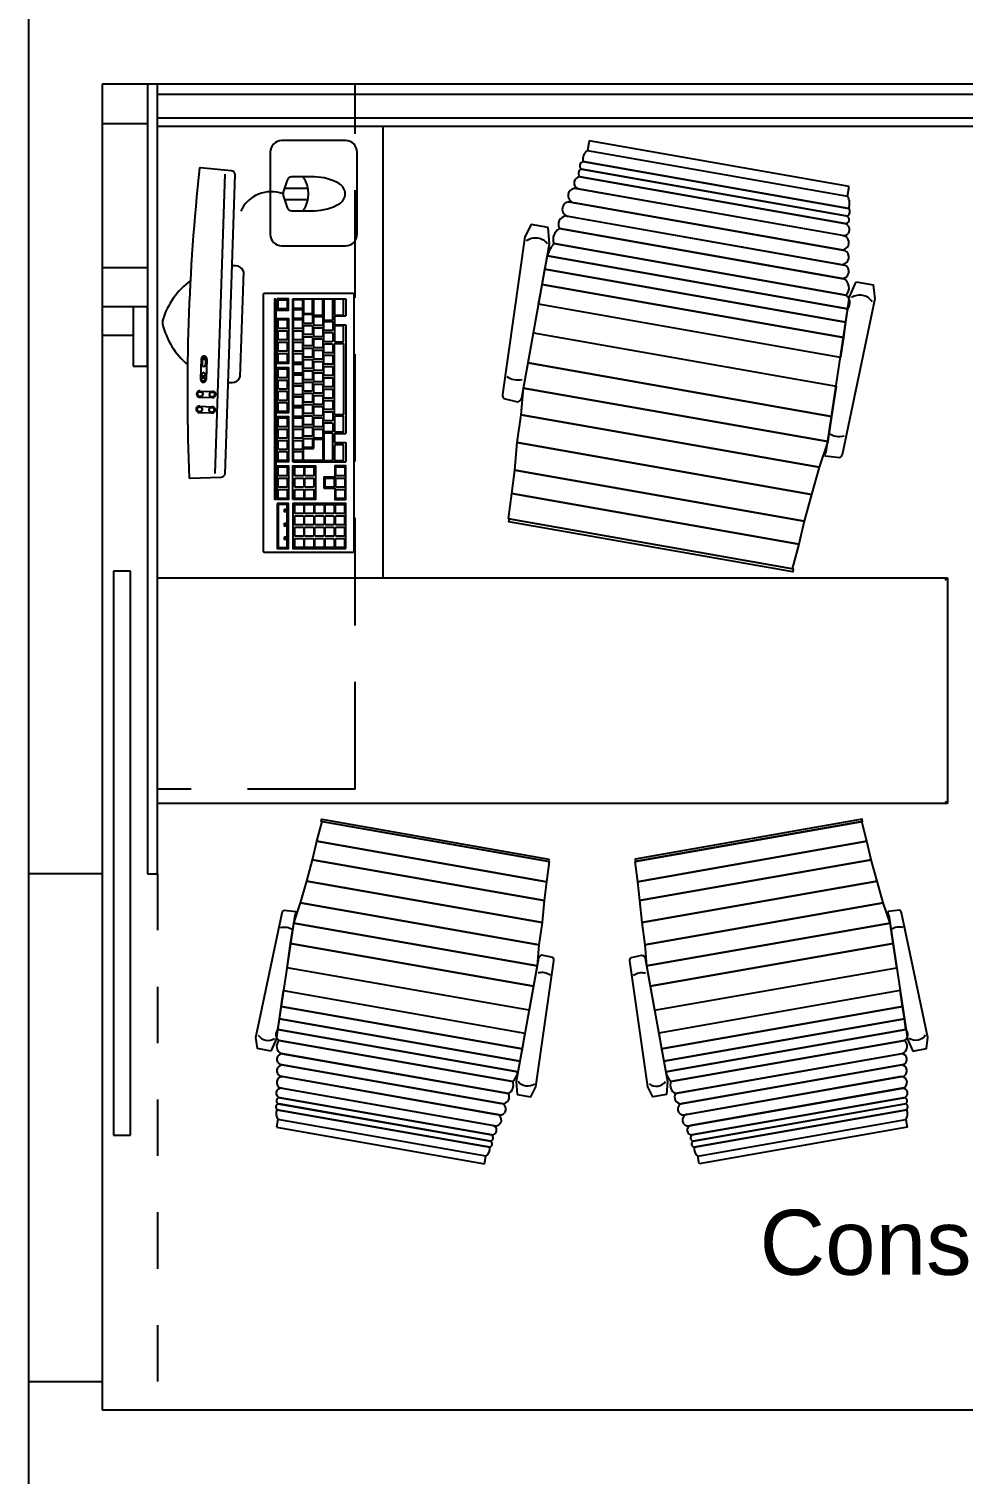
# Model space of a CAD drawing. Header units: millimetres. Extents: x 1573 to 2177, y 1587 to 1932.
# Drawn here: x 1783.831 to 1785.487, y 1901.447 to 1904.009 of the extents above; entities that cross this region are included whole.
import ezdxf
from ezdxf.enums import TextEntityAlignment as Align

# ---------------------------------------------------------------- set-up
doc = ezdxf.new("R2010")
doc.units = ezdxf.units.MM
doc.header["$LTSCALE"] = 0.03
doc.linetypes.add('HIDDEN', pattern=[9.525, 6.35, -3.175])
doc.layers.add('-HIDRO', color=8, linetype='Continuous')
doc.styles.add('ARIAL', font='arial.ttf')

msp = doc.modelspace()

# ---------------------------------------------------------------- linework, layer by layer
at = {"layer": '-HIDRO'}
for p, q in [((1783.8312, 1902.5114), (1783.8312, 1905.4915)), ((1787.8083, 1903.9114), (1783.9612, 1903.9114)), ((1783.9612, 1903.9114), (1783.9612, 1902.5114)), ((1784.0412, 1903.9114), (1784.0412, 1902.5114)), ((1784.0592, 1902.5114), (1784.0592, 1903.9114)), ((1786.0733, 1903.8934), (1784.0592, 1903.8934)), ((1786.0933, 1903.8514), (1784.0592, 1903.8514)), ((1783.9612, 1903.8414), (1784.0412, 1903.8414)), ((1786.1083, 1903.8364), (1784.0592, 1903.8364)), ((1784.4592, 1903.0364), (1784.4592, 1903.8364)), ((1784.8242, 1903.8112), (1784.8211, 1903.7939)), ((1785.2852, 1903.73), (1784.8242, 1903.8112)), ((1785.2842, 1903.691), (1784.8128, 1903.7741)), ((1784.8128, 1903.7741), (1785.2842, 1903.691)), ((1785.2842, 1903.691), (1784.8128, 1903.7741)), ((1784.8211, 1903.7939), (1785.2822, 1903.7126)), ((1784.8211, 1903.7939), (1785.2822, 1903.7126)), ((1784.8211, 1903.7939), (1785.2822, 1903.7126)), ((1784.1786, 1903.7519), (1784.161, 1903.2215)), ((1784.8081, 1903.747), (1785.277, 1903.6643)), ((1785.277, 1903.6643), (1784.8081, 1903.747)), ((1784.8105, 1903.7607), (1785.2794, 1903.678)), ((1785.2818, 1903.6776), (1784.8105, 1903.7607)), ((1784.2839, 1903.7271), (1784.3257, 1903.7271)), ((1784.8018, 1903.7264), (1785.2758, 1903.6429)), ((1785.2732, 1903.6433), (1784.8043, 1903.726)), ((1785.2822, 1903.7126), (1785.2852, 1903.73)), ((1784.2839, 1903.7071), (1784.3257, 1903.7071)), ((1784.7914, 1903.7022), (1785.2772, 1903.6166)), ((1785.2713, 1903.6176), (1784.7974, 1903.7012)), ((1784.7831, 1903.6778), (1785.2767, 1903.5907)), ((1785.2728, 1903.5914), (1784.787, 1903.6771)), ((1784.7714, 1903.6553), (1785.2746, 1903.5666)), ((1785.2725, 1903.567), (1784.7714, 1903.6553)), ((1784.7615, 1903.6287), (1785.2791, 1903.5374)), ((1785.2791, 1903.5374), (1784.7615, 1903.6287)), ((1784.7458, 1903.5833), (1784.7501, 1903.6071)), ((1784.7501, 1903.6071), (1785.2822, 1903.5133)), ((1785.2822, 1903.5131), (1784.7501, 1903.6071)), ((1783.9612, 1903.5864), (1784.0412, 1903.5864)), ((1784.2114, 1903.5792), (1784.2052, 1903.3917)), ((1784.7409, 1903.5563), (1784.7458, 1903.5833)), ((1784.7458, 1903.5833), (1785.2786, 1903.4893)), ((1785.2786, 1903.4893), (1784.7458, 1903.5833)), ((1784.7346, 1903.5212), (1784.7409, 1903.5563)), ((1784.7409, 1903.5563), (1785.2746, 1903.4622)), ((1785.2746, 1903.4622), (1784.7409, 1903.5563)), ((1784.0412, 1903.5164), (1783.9612, 1903.5164)), ((1784.0162, 1903.5164), (1784.0162, 1903.4114)), ((1784.0412, 1903.4114), (1784.0412, 1903.5164)), ((1784.2991, 1903.531), (1784.393, 1903.531)), ((1784.2991, 1903.242), (1784.2991, 1903.531)), ((1784.393, 1903.531), (1784.393, 1903.501)), ((1785.2693, 1903.4269), (1784.7346, 1903.5212)), ((1784.373, 1903.501), (1784.393, 1903.501)), ((1784.373, 1903.501), (1784.373, 1903.485)), ((1785.2786, 1903.4893), (1785.2746, 1903.4622)), ((1785.2822, 1903.5133), (1785.2786, 1903.4893)), ((1783.9612, 1903.4664), (1784.0162, 1903.4664)), ((1784.373, 1903.485), (1784.393, 1903.485)), ((1784.393, 1903.485), (1784.393, 1903.292)), ((1784.7158, 1903.4173), (1784.7255, 1903.4707)), ((1784.7255, 1903.4707), (1785.2617, 1903.3762)), ((1785.2746, 1903.4622), (1785.2693, 1903.4269)), ((1784.1366, 1903.4244), (1784.1354, 1903.3884)), ((1784.1385, 1903.4244), (1784.1382, 1903.414)), ((1784.1444, 1903.4242), (1784.1385, 1903.4244)), ((1784.1444, 1903.4242), (1784.144, 1903.4138)), ((1784.1463, 1903.4241), (1784.1451, 1903.3881)), ((1784.7077, 1903.3724), (1784.7158, 1903.4173)), ((1784.7158, 1903.4173), (1785.2536, 1903.3225)), ((1785.2536, 1903.3225), (1784.7158, 1903.4173)), ((1784.0162, 1903.4114), (1784.0412, 1903.4114)), ((1784.1349, 1903.3674), (1784.1562, 1903.3667)), ((1784.7035, 1903.3254), (1784.7077, 1903.3724)), ((1784.7077, 1903.3724), (1785.2469, 1903.2779)), ((1785.2469, 1903.2779), (1784.7077, 1903.3724)), ((1785.2617, 1903.3762), (1785.2536, 1903.3225)), ((1784.134, 1903.3403), (1784.1553, 1903.3396)), ((1784.1345, 1903.3564), (1784.1559, 1903.3557)), ((1784.1336, 1903.3293), (1784.155, 1903.3286)), ((1784.6967, 1903.2761), (1784.7035, 1903.3254)), ((1785.2317, 1903.2322), (1784.7035, 1903.3254)), ((1784.7035, 1903.3254), (1785.2317, 1903.2322)), ((1785.2536, 1903.3225), (1785.2469, 1903.2779)), ((1784.373, 1903.292), (1784.393, 1903.292)), ((1784.373, 1903.292), (1784.373, 1903.276)), ((1784.373, 1903.276), (1784.393, 1903.276)), ((1784.393, 1903.276), (1784.393, 1903.242)), ((1784.6921, 1903.2273), (1784.6967, 1903.2761)), ((1785.2182, 1903.1842), (1784.6967, 1903.2761)), ((1784.6967, 1903.2761), (1785.2182, 1903.1842)), ((1785.2469, 1903.2779), (1785.2317, 1903.2322)), ((1784.2991, 1903.242), (1784.393, 1903.242)), ((1785.2317, 1903.2322), (1785.2182, 1903.1842)), ((1784.3577, 1903.213), (1784.3708, 1903.213)), ((1784.687, 1903.1858), (1784.6921, 1903.2273)), ((1785.2053, 1903.1368), (1784.6921, 1903.2273)), ((1784.6921, 1903.2273), (1785.2053, 1903.1368)), ((1784.3539, 1903.195), (1784.3731, 1903.195)), ((1784.6812, 1903.1409), (1784.687, 1903.1858)), ((1785.1958, 1903.0961), (1784.687, 1903.1858)), ((1784.687, 1903.1858), (1785.1958, 1903.0961)), ((1785.2182, 1903.1842), (1785.2053, 1903.1368)), ((1785.1842, 1903.0522), (1784.6812, 1903.1409)), ((1785.2053, 1903.1368), (1785.1958, 1903.0961)), ((1785.1958, 1903.0961), (1785.1842, 1903.0522)), ((1783.9812, 1903.0482), (1783.9812, 1902.0482)), ((1784.0112, 1903.0482), (1783.9812, 1903.0482)), ((1784.0112, 1902.0482), (1784.0112, 1903.0482)), ((1784.0592, 1903.0364), (1785.4593, 1903.0364)), ((1785.4553, 1903.0324), (1785.4593, 1903.0364)), ((1785.4593, 1903.0364), (1785.4593, 1902.6364)), ((1785.4593, 1902.6364), (1784.0592, 1902.6364)), ((1785.4553, 1902.6404), (1785.4593, 1902.6364)), ((1784.3414, 1902.5692), (1784.3507, 1902.6043)), ((1784.3507, 1902.6043), (1784.7531, 1902.5333)), ((1785.3072, 1902.6043), (1784.9048, 1902.5333)), ((1785.3165, 1902.5692), (1785.3072, 1902.6043)), ((1784.3338, 1902.5366), (1784.3414, 1902.5692)), ((1784.3414, 1902.5692), (1784.7484, 1902.4975)), ((1784.7484, 1902.4975), (1784.3414, 1902.5692)), ((1785.3165, 1902.5692), (1784.9095, 1902.4975)), ((1784.9095, 1902.4975), (1785.3165, 1902.5692)), ((1785.324, 1902.5366), (1785.3165, 1902.5692)), ((1784.3235, 1902.4987), (1784.3338, 1902.5366)), ((1784.3338, 1902.5366), (1784.7443, 1902.4642)), ((1784.7443, 1902.4642), (1784.3338, 1902.5366)), ((1784.7531, 1902.5333), (1784.7484, 1902.4975)), ((1784.9048, 1902.5333), (1784.9095, 1902.4975)), ((1785.324, 1902.5366), (1784.9135, 1902.4642)), ((1784.9135, 1902.4642), (1785.324, 1902.5366)), ((1785.3344, 1902.4987), (1785.324, 1902.5366)), ((1783.9612, 1902.5114), (1783.8312, 1902.5114)), ((1783.8312, 1901.6113), (1783.8312, 1902.5114)), ((1783.9612, 1902.5114), (1783.9612, 1901.6113)), ((1784.0412, 1902.5114), (1784.0592, 1902.5114)), ((1784.3127, 1902.4603), (1784.3235, 1902.4987)), ((1784.3235, 1902.4987), (1784.7407, 1902.4252)), ((1784.7407, 1902.4252), (1784.3235, 1902.4987)), ((1784.7484, 1902.4975), (1784.7443, 1902.4642)), ((1784.9095, 1902.4975), (1784.9135, 1902.4642)), ((1785.3344, 1902.4987), (1784.9172, 1902.4252)), ((1784.9172, 1902.4252), (1785.3344, 1902.4987)), ((1785.3452, 1902.4603), (1785.3344, 1902.4987)), ((1784.7443, 1902.4642), (1784.7407, 1902.4252)), ((1784.9135, 1902.4642), (1784.9172, 1902.4252)), ((1784.3005, 1902.4238), (1784.3127, 1902.4603)), ((1784.3127, 1902.4603), (1784.7352, 1902.3858)), ((1784.7352, 1902.3858), (1784.3127, 1902.4603)), ((1785.3452, 1902.4603), (1784.9226, 1902.3858)), ((1784.9226, 1902.3858), (1785.3452, 1902.4603)), ((1785.3574, 1902.4238), (1785.3452, 1902.4603)), ((1784.2951, 1902.3881), (1784.3005, 1902.4238)), ((1784.7319, 1902.3482), (1784.3005, 1902.4238)), ((1784.3005, 1902.4238), (1784.7319, 1902.3482)), ((1784.7407, 1902.4252), (1784.7352, 1902.3858)), ((1784.9172, 1902.4252), (1784.9226, 1902.3858)), ((1784.926, 1902.3482), (1785.3574, 1902.4238)), ((1785.3574, 1902.4238), (1784.926, 1902.3482)), ((1785.3627, 1902.3881), (1785.3574, 1902.4238)), ((1784.2887, 1902.3451), (1784.2951, 1902.3881)), ((1784.7254, 1902.3123), (1784.2951, 1902.3881)), ((1784.2951, 1902.3881), (1784.7254, 1902.3123)), ((1784.9325, 1902.3123), (1785.3627, 1902.3881)), ((1785.3627, 1902.3881), (1784.9325, 1902.3123)), ((1785.3692, 1902.3451), (1785.3627, 1902.3881)), ((1784.7352, 1902.3858), (1784.7319, 1902.3482)), ((1784.9226, 1902.3858), (1784.926, 1902.3482)), ((1784.7177, 1902.2695), (1784.2887, 1902.3451)), ((1784.7319, 1902.3482), (1784.7254, 1902.3123)), ((1784.926, 1902.3482), (1784.9325, 1902.3123)), ((1784.9402, 1902.2695), (1785.3692, 1902.3451)), ((1784.7254, 1902.3123), (1784.7177, 1902.2695)), ((1784.9325, 1902.3123), (1784.9402, 1902.2695)), ((1784.2784, 1902.2763), (1784.2826, 1902.3046)), ((1784.2826, 1902.3046), (1784.7104, 1902.2292)), ((1785.3753, 1902.3046), (1784.9475, 1902.2292)), ((1785.3795, 1902.2763), (1785.3753, 1902.3046)), ((1784.2751, 1902.2546), (1784.2784, 1902.2763)), ((1784.7053, 1902.201), (1784.2784, 1902.2763)), ((1784.2784, 1902.2763), (1784.7053, 1902.201)), ((1784.9526, 1902.201), (1785.3795, 1902.2763)), ((1785.3795, 1902.2763), (1784.9526, 1902.201)), ((1785.3827, 1902.2546), (1785.3795, 1902.2763)), ((1784.2722, 1902.2354), (1784.2751, 1902.2546)), ((1784.698, 1902.1604), (1784.2722, 1902.2354)), ((1784.2723, 1902.2356), (1784.698, 1902.1604)), ((1784.7014, 1902.1795), (1784.2751, 1902.2546)), ((1784.2751, 1902.2546), (1784.7014, 1902.1795)), ((1784.9564, 1902.1795), (1785.3827, 1902.2546)), ((1785.3827, 1902.2546), (1784.9564, 1902.1795)), ((1785.3856, 1902.2356), (1784.9599, 1902.1604)), ((1784.9599, 1902.1604), (1785.3856, 1902.2354)), ((1785.3856, 1902.2354), (1785.3827, 1902.2546)), ((1784.6888, 1902.1431), (1784.2748, 1902.2162)), ((1784.2748, 1902.2162), (1784.6888, 1902.1431)), ((1784.7104, 1902.2292), (1784.7053, 1902.201)), ((1784.9475, 1902.2292), (1784.9526, 1902.201)), ((1784.9691, 1902.1431), (1785.3831, 1902.2162)), ((1785.3831, 1902.2162), (1784.9691, 1902.1431)), ((1784.6809, 1902.1218), (1784.2784, 1902.1928)), ((1784.28, 1902.1925), (1784.6809, 1902.1218)), ((1784.7053, 1902.201), (1784.7014, 1902.1795)), ((1784.9526, 1902.201), (1784.9564, 1902.1795)), ((1784.9769, 1902.1218), (1785.3795, 1902.1928)), ((1785.3779, 1902.1925), (1784.9769, 1902.1218)), ((1784.6715, 1902.1039), (1784.2767, 1902.1735)), ((1784.2798, 1902.1729), (1784.6684, 1902.1044)), ((1784.7014, 1902.1795), (1784.698, 1902.1604)), ((1784.9564, 1902.1795), (1784.9599, 1902.1604)), ((1784.9863, 1902.1039), (1785.3812, 1902.1735)), ((1785.3781, 1902.1729), (1784.9894, 1902.1044)), ((1784.6649, 1902.0843), (1784.2762, 1902.1528)), ((1784.6566, 1902.0649), (1784.2774, 1902.1318)), ((1784.2794, 1902.1314), (1784.6546, 1902.0653)), ((1784.281, 1902.152), (1784.6601, 1902.0851)), ((1784.993, 1902.0843), (1785.3816, 1902.1528)), ((1785.3769, 1902.152), (1784.9977, 1902.0851)), ((1785.0013, 1902.0649), (1785.3805, 1902.1318)), ((1785.3784, 1902.1314), (1785.0033, 1902.0653)), ((1784.6516, 1902.0485), (1784.2765, 1902.1146)), ((1784.2765, 1902.1146), (1784.6516, 1902.0485)), ((1785.0063, 1902.0485), (1785.3814, 1902.1146)), ((1785.3814, 1902.1146), (1785.0063, 1902.0485)), ((1784.2707, 1902.0933), (1784.6478, 1902.0268)), ((1784.6478, 1902.0268), (1784.2707, 1902.0933)), ((1784.2707, 1902.0933), (1784.6478, 1902.0268)), ((1784.2726, 1902.104), (1784.6497, 1902.0375)), ((1784.6497, 1902.0375), (1784.2745, 1902.1036)), ((1785.3853, 1902.104), (1785.0082, 1902.0375)), ((1785.0082, 1902.0375), (1785.3833, 1902.1036)), ((1785.3872, 1902.0933), (1785.0101, 1902.0268)), ((1785.0101, 1902.0268), (1785.3872, 1902.0933)), ((1785.3872, 1902.0933), (1785.0101, 1902.0268)), ((1784.2723, 1902.076), (1784.2699, 1902.0621)), ((1784.2699, 1902.0621), (1784.6387, 1901.9971)), ((1784.6412, 1902.011), (1784.2723, 1902.076)), ((1784.6412, 1902.011), (1784.2723, 1902.076)), ((1784.6412, 1902.011), (1784.2723, 1902.076)), ((1785.0167, 1902.011), (1785.3856, 1902.076)), ((1785.0167, 1902.011), (1785.3856, 1902.076)), ((1785.0167, 1902.011), (1785.3856, 1902.076)), ((1785.388, 1902.0621), (1785.0192, 1901.9971)), ((1785.3856, 1902.076), (1785.388, 1902.0621)), ((1783.9812, 1902.0482), (1784.0112, 1902.0482)), ((1784.6387, 1901.9971), (1784.6412, 1902.011)), ((1785.0192, 1901.9971), (1785.0167, 1902.011)), ((1783.8312, 1901.3813), (1783.8312, 1901.6113)), ((1783.8312, 1901.6113), (1783.9612, 1901.6113)), ((1783.9612, 1901.6113), (1783.9612, 1901.5613)), ((1783.9612, 1901.5613), (1787.8083, 1901.5613))]:
    msp.add_line(p, q, dxfattribs=at)
at = {"layer": '-HIDRO', "linetype": 'HIDDEN'}
for q in [(1784.4092, 1903.9114), (1784.0592, 1902.6614)]:
    msp.add_line((1784.4092, 1902.6614), q, dxfattribs=at)
at = {"layer": '-HIDRO', "linetype": 'HIDDEN', "ltscale": 0.5}
msp.add_line((1784.0592, 1902.5114), (1784.0592, 1901.6113), dxfattribs=at)
at = {"layer": '-HIDRO'}
for points in [[(1784.2792, 1903.8113, 0.414214), (1784.259, 1903.791), (1784.259, 1903.6452, 0.414214), (1784.2792, 1903.625), (1784.3926, 1903.625, 0.414214), (1784.4129, 1903.6452), (1784.4129, 1903.791, 0.414214), (1784.3926, 1903.8113)], [(1784.1897, 1903.7585, -0.395059), (1784.1959, 1903.7514), (1784.1782, 1903.2209, -0.395059), (1784.1716, 1903.2143), (1784.1172, 1903.2125, -0.255546), (1784.116, 1903.2131, -0.038223), (1784.1343, 1903.7633, -0.255546), (1784.1355, 1903.7638)], [(1784.2966, 1903.7471, 0.320037), (1784.2889, 1903.7415), (1784.2828, 1903.7237, 0.167465), (1784.2828, 1903.7104), (1784.2889, 1903.6926, 0.320037), (1784.2966, 1903.6871), (1784.3371, 1903.6871, 0.131312), (1784.3816, 1903.6995, 0.570686), (1784.3816, 1903.7346, 0.131312), (1784.3371, 1903.7471)], [(1784.7516, 1903.6575), (1784.7216, 1903.6627), (1784.7103, 1903.6406), (1784.6704, 1903.361, 0.205362), (1784.673, 1903.354), (1784.697, 1903.3484, 0.331039), (1784.7046, 1903.3551), (1784.7539, 1903.6286)], [(1784.2491, 1903.541), (1784.4051, 1903.541, -0.414214), (1784.4071, 1903.539), (1784.4071, 1903.083, -0.414214), (1784.4051, 1903.081), (1784.2491, 1903.081, -0.414214), (1784.2471, 1903.083), (1784.2471, 1903.539, -0.414214)], [(1785.2975, 1903.5609), (1785.3274, 1903.5556), (1785.3305, 1903.531), (1785.2724, 1903.2545, -0.205362), (1785.2675, 1903.2489), (1785.2431, 1903.2518, -0.424927), (1785.2442, 1903.2597), (1785.2854, 1903.5346)], [(1784.2746, 1903.513, -0.414214), (1784.2731, 1903.5145), (1784.2731, 1903.5275, -0.414214), (1784.2746, 1903.529), (1784.2876, 1903.529, -0.414214), (1784.2891, 1903.5275), (1784.2891, 1903.5145, -0.414214), (1784.2876, 1903.513)], [(1784.3016, 1903.5139, -0.414214), (1784.3001, 1903.5154), (1784.3001, 1903.5284, -0.414214), (1784.3016, 1903.5299), (1784.3146, 1903.5299, -0.414214), (1784.3161, 1903.5284), (1784.3161, 1903.5154, -0.414214), (1784.3146, 1903.5139)], [(1784.3177, 1903.5285), (1784.3177, 1903.5065, 0.414214), (1784.3192, 1903.505), (1784.3323, 1903.505, 0.414214), (1784.3338, 1903.5065), (1784.3338, 1903.5285, 0.414214), (1784.3323, 1903.53), (1784.3192, 1903.53, 0.414214)], [(1784.3504, 1903.53), (1784.3373, 1903.53, 0.414214), (1784.3358, 1903.5285), (1784.3358, 1903.5033, 0.414214), (1784.3373, 1903.5018), (1784.3504, 1903.5018, 0.414214), (1784.3519, 1903.5033), (1784.3519, 1903.5285, 0.414214)], [(1784.3685, 1903.53), (1784.3554, 1903.53, 0.414214), (1784.3539, 1903.5285), (1784.3539, 1903.4944, 0.414214), (1784.3554, 1903.4929), (1784.3685, 1903.4929, 0.414214), (1784.37, 1903.4944), (1784.37, 1903.5285, 0.414214)], [(1784.373, 1903.5285), (1784.373, 1903.5033, 0.414214), (1784.3745, 1903.5018), (1784.3875, 1903.5018, 0.414214), (1784.389, 1903.5033), (1784.389, 1903.5285, 0.414214), (1784.3875, 1903.53), (1784.3745, 1903.53, 0.414214)], [(1784.2746, 1903.478, -0.414214), (1784.2731, 1903.4795), (1784.2731, 1903.4925, -0.414214), (1784.2746, 1903.494), (1784.2876, 1903.494, -0.414214), (1784.2891, 1903.4925), (1784.2891, 1903.4795, -0.414214), (1784.2876, 1903.478)], [(1784.3016, 1903.4958, -0.414214), (1784.3001, 1903.4973), (1784.3001, 1903.5103, -0.414214), (1784.3016, 1903.5118), (1784.3146, 1903.5118, -0.414214), (1784.3161, 1903.5103), (1784.3161, 1903.4973, -0.414214), (1784.3146, 1903.4958)], [(1784.3016, 1903.478, -0.414214), (1784.3001, 1903.4795), (1784.3001, 1903.4925, -0.414214), (1784.3016, 1903.494), (1784.3146, 1903.494, -0.414214), (1784.3161, 1903.4925), (1784.3161, 1903.4795, -0.414214), (1784.3146, 1903.478)], [(1784.3193, 1903.4874, -0.414214), (1784.3178, 1903.4889), (1784.3178, 1903.5019, -0.414214), (1784.3193, 1903.5034), (1784.3323, 1903.5034, -0.414214), (1784.3338, 1903.5019), (1784.3338, 1903.4889, -0.414214), (1784.3323, 1903.4874)], [(1784.3374, 1903.4837, -0.414214), (1784.3359, 1903.4852), (1784.3359, 1903.4982, -0.414214), (1784.3374, 1903.4997), (1784.3504, 1903.4997, -0.414214), (1784.3519, 1903.4982), (1784.3519, 1903.4852, -0.414214), (1784.3504, 1903.4837)], [(1784.3554, 1903.4749, -0.414214), (1784.3539, 1903.4764), (1784.3539, 1903.4894, -0.414214), (1784.3554, 1903.4909), (1784.3684, 1903.4909, -0.414214), (1784.3699, 1903.4894), (1784.3699, 1903.4764, -0.414214), (1784.3684, 1903.4749)], [(1784.2746, 1903.458, -0.414214), (1784.2731, 1903.4595), (1784.2731, 1903.4725, -0.414214), (1784.2746, 1903.474), (1784.2876, 1903.474, -0.414214), (1784.2891, 1903.4725), (1784.2891, 1903.4595, -0.414214), (1784.2876, 1903.458)], [(1784.3016, 1903.458, -0.414214), (1784.3001, 1903.4595), (1784.3001, 1903.4725, -0.414214), (1784.3016, 1903.474), (1784.3146, 1903.474, -0.414214), (1784.3161, 1903.4725), (1784.3161, 1903.4595, -0.414214), (1784.3146, 1903.458)], [(1784.3193, 1903.4674, -0.414214), (1784.3178, 1903.4689), (1784.3178, 1903.4819, -0.414214), (1784.3193, 1903.4834), (1784.3323, 1903.4834, -0.414214), (1784.3338, 1903.4819), (1784.3338, 1903.4689, -0.414214), (1784.3323, 1903.4674)], [(1784.3193, 1903.4474, -0.414214), (1784.3178, 1903.4489), (1784.3178, 1903.4619, -0.414214), (1784.3193, 1903.4634), (1784.3323, 1903.4634, -0.414214), (1784.3338, 1903.4619), (1784.3338, 1903.4489, -0.414214), (1784.3323, 1903.4474)], [(1784.3374, 1903.4637, -0.414214), (1784.3359, 1903.4652), (1784.3359, 1903.4782, -0.414214), (1784.3374, 1903.4797), (1784.3504, 1903.4797, -0.414214), (1784.3519, 1903.4782), (1784.3519, 1903.4652, -0.414214), (1784.3504, 1903.4637)], [(1784.3554, 1903.4549, -0.414214), (1784.3539, 1903.4564), (1784.3539, 1903.4694, -0.414214), (1784.3554, 1903.4709), (1784.3684, 1903.4709, -0.414214), (1784.3699, 1903.4694), (1784.3699, 1903.4564, -0.414214), (1784.3684, 1903.4549)], [(1784.3875, 1903.4548, 0.414214), (1784.389, 1903.4563), (1784.389, 1903.4815, 0.414214), (1784.3875, 1903.483), (1784.3745, 1903.483, 0.414214), (1784.373, 1903.4815), (1784.373, 1903.4563, 0.414214), (1784.3745, 1903.4548)], [(1784.2746, 1903.438, -0.414214), (1784.2731, 1903.4395), (1784.2731, 1903.4525, -0.414214), (1784.2746, 1903.454), (1784.2876, 1903.454, -0.414214), (1784.2891, 1903.4525), (1784.2891, 1903.4395, -0.414214), (1784.2876, 1903.438)], [(1784.3016, 1903.438, -0.414214), (1784.3001, 1903.4395), (1784.3001, 1903.4525, -0.414214), (1784.3016, 1903.454), (1784.3146, 1903.454, -0.414214), (1784.3161, 1903.4525), (1784.3161, 1903.4395, -0.414214), (1784.3146, 1903.438)], [(1784.3193, 1903.4274, -0.414214), (1784.3178, 1903.4289), (1784.3178, 1903.4419, -0.414214), (1784.3193, 1903.4434), (1784.3323, 1903.4434, -0.414214), (1784.3338, 1903.4419), (1784.3338, 1903.4289, -0.414214), (1784.3323, 1903.4274)], [(1784.3374, 1903.4437, -0.414214), (1784.3359, 1903.4452), (1784.3359, 1903.4582, -0.414214), (1784.3374, 1903.4597), (1784.3504, 1903.4597, -0.414214), (1784.3519, 1903.4582), (1784.3519, 1903.4452, -0.414214), (1784.3504, 1903.4437)], [(1784.3374, 1903.4237, -0.414214), (1784.3359, 1903.4252), (1784.3359, 1903.4382, -0.414214), (1784.3374, 1903.4397), (1784.3504, 1903.4397, -0.414214), (1784.3519, 1903.4382), (1784.3519, 1903.4252, -0.414214), (1784.3504, 1903.4237)], [(1784.3554, 1903.4349, -0.414214), (1784.3539, 1903.4364), (1784.3539, 1903.4494, -0.414214), (1784.3554, 1903.4509), (1784.3684, 1903.4509, -0.414214), (1784.3699, 1903.4494), (1784.3699, 1903.4364, -0.414214), (1784.3684, 1903.4349)], [(1784.3875, 1903.3251), (1784.3745, 1903.3251, -0.414214), (1784.373, 1903.3266), (1784.373, 1903.4504, -0.414214), (1784.3745, 1903.4519), (1784.3875, 1903.4519, -0.414214), (1784.389, 1903.4504), (1784.389, 1903.3266, -0.414214)], [(1784.2746, 1903.418, -0.414214), (1784.2731, 1903.4195), (1784.2731, 1903.4325, -0.414214), (1784.2746, 1903.434), (1784.2876, 1903.434, -0.414214), (1784.2891, 1903.4325), (1784.2891, 1903.4195, -0.414214), (1784.2876, 1903.418)], [(1784.3016, 1903.418, -0.414214), (1784.3001, 1903.4195), (1784.3001, 1903.4325, -0.414214), (1784.3016, 1903.434), (1784.3146, 1903.434, -0.414214), (1784.3161, 1903.4325), (1784.3161, 1903.4195, -0.414214), (1784.3146, 1903.418)], [(1784.3016, 1903.3991, -0.414214), (1784.3001, 1903.4006), (1784.3001, 1903.4136, -0.414214), (1784.3016, 1903.4151), (1784.3146, 1903.4151, -0.414214), (1784.3161, 1903.4136), (1784.3161, 1903.4006, -0.414214), (1784.3146, 1903.3991)], [(1784.3193, 1903.4074, -0.414214), (1784.3178, 1903.4089), (1784.3178, 1903.4219, -0.414214), (1784.3193, 1903.4234), (1784.3323, 1903.4234, -0.414214), (1784.3338, 1903.4219), (1784.3338, 1903.4089, -0.414214), (1784.3323, 1903.4074)], [(1784.3374, 1903.4037, -0.414214), (1784.3359, 1903.4052), (1784.3359, 1903.4182, -0.414214), (1784.3374, 1903.4197), (1784.3504, 1903.4197, -0.414214), (1784.3519, 1903.4182), (1784.3519, 1903.4052, -0.414214), (1784.3504, 1903.4037)], [(1784.3554, 1903.4149, -0.414214), (1784.3539, 1903.4164), (1784.3539, 1903.4294, -0.414214), (1784.3554, 1903.4309), (1784.3684, 1903.4309, -0.414214), (1784.3699, 1903.4294), (1784.3699, 1903.4164, -0.414214), (1784.3684, 1903.4149)], [(1784.2746, 1903.3909, -0.414214), (1784.2731, 1903.3924), (1784.2731, 1903.4054, -0.414214), (1784.2746, 1903.4069), (1784.2876, 1903.4069, -0.414214), (1784.2891, 1903.4054), (1784.2891, 1903.3924, -0.414214), (1784.2876, 1903.3909)], [(1784.2746, 1903.3709, -0.414214), (1784.2731, 1903.3724), (1784.2731, 1903.3854, -0.414214), (1784.2746, 1903.3869), (1784.2876, 1903.3869, -0.414214), (1784.2891, 1903.3854), (1784.2891, 1903.3724, -0.414214), (1784.2876, 1903.3709)], [(1784.3016, 1903.3802, -0.414214), (1784.3001, 1903.3817), (1784.3001, 1903.3947, -0.414214), (1784.3016, 1903.3962), (1784.3146, 1903.3962, -0.414214), (1784.3161, 1903.3947), (1784.3161, 1903.3817, -0.414214), (1784.3146, 1903.3802)], [(1784.3193, 1903.3874, -0.414214), (1784.3178, 1903.3889), (1784.3178, 1903.4019, -0.414214), (1784.3193, 1903.4034), (1784.3323, 1903.4034, -0.414214), (1784.3338, 1903.4019), (1784.3338, 1903.3889, -0.414214), (1784.3323, 1903.3874)], [(1784.3374, 1903.3837, -0.414214), (1784.3359, 1903.3852), (1784.3359, 1903.3982, -0.414214), (1784.3374, 1903.3997), (1784.3504, 1903.3997, -0.414214), (1784.3519, 1903.3982), (1784.3519, 1903.3852, -0.414214), (1784.3504, 1903.3837)], [(1784.3554, 1903.3949, -0.414214), (1784.3539, 1903.3964), (1784.3539, 1903.4094, -0.414214), (1784.3554, 1903.4109), (1784.3684, 1903.4109, -0.414214), (1784.3699, 1903.4094), (1784.3699, 1903.3964, -0.414214), (1784.3684, 1903.3949)], [(1784.3554, 1903.3749, -0.414214), (1784.3539, 1903.3764), (1784.3539, 1903.3894, -0.414214), (1784.3554, 1903.3909), (1784.3684, 1903.3909, -0.414214), (1784.3699, 1903.3894), (1784.3699, 1903.3764, -0.414214), (1784.3684, 1903.3749)], [(1784.2746, 1903.3509, -0.414214), (1784.2731, 1903.3524), (1784.2731, 1903.3654, -0.414214), (1784.2746, 1903.3669), (1784.2876, 1903.3669, -0.414214), (1784.2891, 1903.3654), (1784.2891, 1903.3524, -0.414214), (1784.2876, 1903.3509)], [(1784.3016, 1903.3606, -0.414214), (1784.3001, 1903.3621), (1784.3001, 1903.3751, -0.414214), (1784.3016, 1903.3766), (1784.3146, 1903.3766, -0.414214), (1784.3161, 1903.3751), (1784.3161, 1903.3621, -0.414214), (1784.3146, 1903.3606)], [(1784.3193, 1903.3674, -0.414214), (1784.3178, 1903.3689), (1784.3178, 1903.3819, -0.414214), (1784.3193, 1903.3834), (1784.3323, 1903.3834, -0.414214), (1784.3338, 1903.3819), (1784.3338, 1903.3689, -0.414214), (1784.3323, 1903.3674)], [(1784.3193, 1903.3474, -0.414214), (1784.3178, 1903.3489), (1784.3178, 1903.3619, -0.414214), (1784.3193, 1903.3634), (1784.3323, 1903.3634, -0.414214), (1784.3338, 1903.3619), (1784.3338, 1903.3489, -0.414214), (1784.3323, 1903.3474)], [(1784.3374, 1903.3637, -0.414214), (1784.3359, 1903.3652), (1784.3359, 1903.3782, -0.414214), (1784.3374, 1903.3797), (1784.3504, 1903.3797, -0.414214), (1784.3519, 1903.3782), (1784.3519, 1903.3652, -0.414214), (1784.3504, 1903.3637)], [(1784.3554, 1903.3548, -0.414214), (1784.3539, 1903.3563), (1784.3539, 1903.3694, -0.414214), (1784.3554, 1903.3709), (1784.3684, 1903.3709, -0.414214), (1784.3699, 1903.3694), (1784.3699, 1903.3563, -0.414214), (1784.3684, 1903.3548)], [(1784.2746, 1903.3309, -0.414214), (1784.2731, 1903.3324), (1784.2731, 1903.3454, -0.414214), (1784.2746, 1903.3469), (1784.2876, 1903.3469, -0.414214), (1784.2891, 1903.3454), (1784.2891, 1903.3324, -0.414214), (1784.2876, 1903.3309)], [(1784.3016, 1903.3413, -0.414214), (1784.3001, 1903.3428), (1784.3001, 1903.3558, -0.414214), (1784.3016, 1903.3573), (1784.3146, 1903.3573, -0.414214), (1784.3161, 1903.3558), (1784.3161, 1903.3428, -0.414214), (1784.3146, 1903.3413)], [(1784.3016, 1903.3224, -0.414214), (1784.3001, 1903.3239), (1784.3001, 1903.3369, -0.414214), (1784.3016, 1903.3384), (1784.3146, 1903.3384, -0.414214), (1784.3161, 1903.3369), (1784.3161, 1903.3239, -0.414214), (1784.3146, 1903.3224)], [(1784.3193, 1903.3274, -0.414214), (1784.3178, 1903.3289), (1784.3178, 1903.3419, -0.414214), (1784.3193, 1903.3434), (1784.3323, 1903.3434, -0.414214), (1784.3338, 1903.3419), (1784.3338, 1903.3289, -0.414214), (1784.3323, 1903.3274)], [(1784.3374, 1903.3437, -0.414214), (1784.3359, 1903.3452), (1784.3359, 1903.3582, -0.414214), (1784.3374, 1903.3597), (1784.3504, 1903.3597, -0.414214), (1784.3519, 1903.3582), (1784.3519, 1903.3452, -0.414214), (1784.3504, 1903.3437)], [(1784.3374, 1903.3237, -0.414214), (1784.3359, 1903.3252), (1784.3359, 1903.3382, -0.414214), (1784.3374, 1903.3397), (1784.3504, 1903.3397, -0.414214), (1784.3519, 1903.3382), (1784.3519, 1903.3252, -0.414214), (1784.3504, 1903.3237)], [(1784.3554, 1903.3348, -0.414214), (1784.3539, 1903.3363), (1784.3539, 1903.3493, -0.414214), (1784.3554, 1903.3508), (1784.3684, 1903.3508, -0.414214), (1784.3699, 1903.3493), (1784.3699, 1903.3363, -0.414214), (1784.3684, 1903.3348)], [(1784.2746, 1903.304, -0.414214), (1784.2731, 1903.3055), (1784.2731, 1903.3185, -0.414214), (1784.2746, 1903.32), (1784.2876, 1903.32, -0.414214), (1784.2891, 1903.3185), (1784.2891, 1903.3055, -0.414214), (1784.2876, 1903.304)], [(1784.3016, 1903.304, -0.414214), (1784.3001, 1903.3055), (1784.3001, 1903.3185, -0.414214), (1784.3016, 1903.32), (1784.3146, 1903.32, -0.414214), (1784.3161, 1903.3185), (1784.3161, 1903.3055, -0.414214), (1784.3146, 1903.304)], [(1784.3193, 1903.3074, -0.414214), (1784.3178, 1903.3089), (1784.3178, 1903.3219, -0.414214), (1784.3193, 1903.3234), (1784.3323, 1903.3234, -0.414214), (1784.3338, 1903.3219), (1784.3338, 1903.3089, -0.414214), (1784.3323, 1903.3074)], [(1784.3374, 1903.3037, -0.414214), (1784.3359, 1903.3052), (1784.3359, 1903.3182, -0.414214), (1784.3374, 1903.3197), (1784.3504, 1903.3197, -0.414214), (1784.3519, 1903.3182), (1784.3519, 1903.3052, -0.414214), (1784.3504, 1903.3037)], [(1784.3554, 1903.3148, -0.414214), (1784.3539, 1903.3163), (1784.3539, 1903.3293, -0.414214), (1784.3554, 1903.3308), (1784.3684, 1903.3308, -0.414214), (1784.3699, 1903.3293), (1784.3699, 1903.3163, -0.414214), (1784.3684, 1903.3148)], [(1784.3554, 1903.2948, -0.414214), (1784.3539, 1903.2963), (1784.3539, 1903.3093, -0.414214), (1784.3554, 1903.3108), (1784.3684, 1903.3108, -0.414214), (1784.3699, 1903.3093), (1784.3699, 1903.2963, -0.414214), (1784.3684, 1903.2948)], [(1784.373, 1903.3216), (1784.373, 1903.2963, 0.414214), (1784.3745, 1903.2948), (1784.3875, 1903.2948, 0.414214), (1784.389, 1903.2963), (1784.389, 1903.3216, 0.414214), (1784.3875, 1903.3231), (1784.3745, 1903.3231, 0.414214)], [(1784.2746, 1903.284, -0.414214), (1784.2731, 1903.2855), (1784.2731, 1903.2985, -0.414214), (1784.2746, 1903.3), (1784.2876, 1903.3, -0.414214), (1784.2891, 1903.2985), (1784.2891, 1903.2855, -0.414214), (1784.2876, 1903.284)], [(1784.3016, 1903.284, -0.414214), (1784.3001, 1903.2855), (1784.3001, 1903.2985, -0.414214), (1784.3016, 1903.3), (1784.3146, 1903.3, -0.414214), (1784.3161, 1903.2985), (1784.3161, 1903.2855, -0.414214), (1784.3146, 1903.284)], [(1784.3193, 1903.2874, -0.414214), (1784.3178, 1903.2889), (1784.3178, 1903.3019, -0.414214), (1784.3193, 1903.3034), (1784.3323, 1903.3034, -0.414214), (1784.3338, 1903.3019), (1784.3338, 1903.2889, -0.414214), (1784.3323, 1903.2874)], [(1784.3193, 1903.2674, -0.414214), (1784.3178, 1903.2689), (1784.3178, 1903.2819, -0.414214), (1784.3193, 1903.2834), (1784.3323, 1903.2834, -0.414214), (1784.3338, 1903.2819), (1784.3338, 1903.2689, -0.414214), (1784.3323, 1903.2674)], [(1784.3374, 1903.2837, -0.414214), (1784.3359, 1903.2852), (1784.3359, 1903.2982, -0.414214), (1784.3374, 1903.2997), (1784.3504, 1903.2997, -0.414214), (1784.3519, 1903.2982), (1784.3519, 1903.2852, -0.414214), (1784.3504, 1903.2837)], [(1784.3554, 1903.2925, 0.414214), (1784.3539, 1903.291), (1784.3539, 1903.2455, 0.414214), (1784.3554, 1903.244), (1784.3685, 1903.244, 0.414214), (1784.37, 1903.2455), (1784.37, 1903.291, 0.414214), (1784.3685, 1903.2925)], [(1784.2746, 1903.264, -0.414214), (1784.2731, 1903.2655), (1784.2731, 1903.2785, -0.414214), (1784.2746, 1903.28), (1784.2876, 1903.28, -0.414214), (1784.2891, 1903.2785), (1784.2891, 1903.2655, -0.414214), (1784.2876, 1903.264)], [(1784.2746, 1903.244, -0.414214), (1784.2731, 1903.2455), (1784.2731, 1903.2585, -0.414214), (1784.2746, 1903.26), (1784.2876, 1903.26, -0.414214), (1784.2891, 1903.2585), (1784.2891, 1903.2455, -0.414214), (1784.2876, 1903.244)], [(1784.3016, 1903.264, -0.414214), (1784.3001, 1903.2655), (1784.3001, 1903.2785, -0.414214), (1784.3016, 1903.28), (1784.3146, 1903.28, -0.414214), (1784.3161, 1903.2785), (1784.3161, 1903.2655, -0.414214), (1784.3146, 1903.264)], [(1784.3016, 1903.244, -0.414214), (1784.3001, 1903.2455), (1784.3001, 1903.2585, -0.414214), (1784.3016, 1903.26), (1784.3146, 1903.26, -0.414214), (1784.3161, 1903.2585), (1784.3161, 1903.2455, -0.414214), (1784.3146, 1903.244)], [(1784.3519, 1903.2804), (1784.3519, 1903.2455, -0.414214), (1784.3504, 1903.244), (1784.3193, 1903.244, -0.414214), (1784.3178, 1903.2455), (1784.3178, 1903.264, -0.414214), (1784.3193, 1903.2655), (1784.3348, 1903.2655, 0.414214), (1784.3363, 1903.267), (1784.3363, 1903.2804, -0.414214), (1784.3378, 1903.2819), (1784.3504, 1903.2819, -0.414214)], [(1784.373, 1903.2708), (1784.373, 1903.2455, 0.414214), (1784.3745, 1903.244), (1784.3875, 1903.244, 0.414214), (1784.389, 1903.2455), (1784.389, 1903.2708, 0.414214), (1784.3875, 1903.2723), (1784.3745, 1903.2723, 0.414214)], [(1784.2746, 1903.217, -0.414214), (1784.2731, 1903.2185), (1784.2731, 1903.2315, -0.414214), (1784.2746, 1903.233), (1784.2876, 1903.233, -0.414214), (1784.2891, 1903.2315), (1784.2891, 1903.2185, -0.414214), (1784.2876, 1903.217)], [(1784.3039, 1903.217, -0.414214), (1784.3024, 1903.2185), (1784.3024, 1903.2315, -0.414214), (1784.3039, 1903.233), (1784.3169, 1903.233, -0.414214), (1784.3184, 1903.2315), (1784.3184, 1903.2185, -0.414214), (1784.3169, 1903.217)], [(1784.3216, 1903.217, -0.414214), (1784.3201, 1903.2185), (1784.3201, 1903.2315, -0.414214), (1784.3216, 1903.233), (1784.3346, 1903.233, -0.414214), (1784.3361, 1903.2315), (1784.3361, 1903.2185, -0.414214), (1784.3346, 1903.217)], [(1784.3765, 1903.217, -0.414214), (1784.375, 1903.2185), (1784.375, 1903.2315, -0.414214), (1784.3765, 1903.233), (1784.3895, 1903.233, -0.414214), (1784.391, 1903.2315), (1784.391, 1903.2185, -0.414214), (1784.3895, 1903.217)], [(1784.2746, 1903.197, -0.414214), (1784.2731, 1903.1985), (1784.2731, 1903.2115, -0.414214), (1784.2746, 1903.213), (1784.2876, 1903.213, -0.414214), (1784.2891, 1903.2115), (1784.2891, 1903.1985, -0.414214), (1784.2876, 1903.197)], [(1784.3039, 1903.197, -0.414214), (1784.3024, 1903.1985), (1784.3024, 1903.2115, -0.414214), (1784.3039, 1903.213), (1784.3169, 1903.213, -0.414214), (1784.3184, 1903.2115), (1784.3184, 1903.1985, -0.414214), (1784.3169, 1903.197)], [(1784.3216, 1903.197, -0.414214), (1784.3201, 1903.1985), (1784.3201, 1903.2115, -0.414214), (1784.3216, 1903.213), (1784.3346, 1903.213, -0.414214), (1784.3361, 1903.2115), (1784.3361, 1903.1985, -0.414214), (1784.3346, 1903.197)], [(1784.3578, 1903.197, -0.414214), (1784.3563, 1903.1985), (1784.3563, 1903.2115, -0.414214), (1784.3578, 1903.213), (1784.3708, 1903.213, -0.414214), (1784.3723, 1903.2115), (1784.3723, 1903.1985, -0.414214), (1784.3708, 1903.197)], [(1784.3765, 1903.197, -0.414214), (1784.375, 1903.1985), (1784.375, 1903.2115, -0.414214), (1784.3765, 1903.213), (1784.3895, 1903.213, -0.414214), (1784.391, 1903.2115), (1784.391, 1903.1985, -0.414214), (1784.3895, 1903.197)], [(1784.2746, 1903.177, -0.414214), (1784.2731, 1903.1785), (1784.2731, 1903.1915, -0.414214), (1784.2746, 1903.193), (1784.2876, 1903.193, -0.414214), (1784.2891, 1903.1915), (1784.2891, 1903.1785, -0.414214), (1784.2876, 1903.177)], [(1784.3039, 1903.177, -0.414214), (1784.3024, 1903.1785), (1784.3024, 1903.1915, -0.414214), (1784.3039, 1903.193), (1784.3169, 1903.193, -0.414214), (1784.3184, 1903.1915), (1784.3184, 1903.1785, -0.414214), (1784.3169, 1903.177)], [(1784.3216, 1903.177, -0.414214), (1784.3201, 1903.1785), (1784.3201, 1903.1915, -0.414214), (1784.3216, 1903.193), (1784.3346, 1903.193, -0.414214), (1784.3361, 1903.1915), (1784.3361, 1903.1785, -0.414214), (1784.3346, 1903.177)], [(1784.3765, 1903.177, -0.414214), (1784.375, 1903.1785), (1784.375, 1903.1915, -0.414214), (1784.3765, 1903.193), (1784.3895, 1903.193, -0.414214), (1784.391, 1903.1915), (1784.391, 1903.1785, -0.414214), (1784.3895, 1903.177)], [(1784.3038, 1903.15, -0.414214), (1784.3023, 1903.1515), (1784.3023, 1903.1645, -0.414214), (1784.3038, 1903.166), (1784.3168, 1903.166, -0.414214), (1784.3183, 1903.1645), (1784.3183, 1903.1515, -0.414214), (1784.3168, 1903.15)], [(1784.3214, 1903.15, -0.414214), (1784.3199, 1903.1515), (1784.3199, 1903.1645, -0.414214), (1784.3214, 1903.166), (1784.3344, 1903.166, -0.414214), (1784.3359, 1903.1645), (1784.3359, 1903.1515, -0.414214), (1784.3344, 1903.15)], [(1784.3397, 1903.15, -0.414214), (1784.3382, 1903.1515), (1784.3382, 1903.1645, -0.414214), (1784.3397, 1903.166), (1784.3527, 1903.166, -0.414214), (1784.3542, 1903.1645), (1784.3542, 1903.1515, -0.414214), (1784.3527, 1903.15)], [(1784.3577, 1903.15, -0.414214), (1784.3562, 1903.1515), (1784.3562, 1903.1645, -0.414214), (1784.3577, 1903.166), (1784.3707, 1903.166, -0.414214), (1784.3722, 1903.1645), (1784.3722, 1903.1515, -0.414214), (1784.3707, 1903.15)], [(1784.3763, 1903.15, -0.414214), (1784.3748, 1903.1515), (1784.3748, 1903.1645, -0.414214), (1784.3763, 1903.166), (1784.3893, 1903.166, -0.414214), (1784.3908, 1903.1645), (1784.3908, 1903.1515, -0.414214), (1784.3893, 1903.15)], [(1784.3038, 1903.13, -0.414214), (1784.3023, 1903.1315), (1784.3023, 1903.1445, -0.414214), (1784.3038, 1903.146), (1784.3168, 1903.146, -0.414214), (1784.3183, 1903.1445), (1784.3183, 1903.1315, -0.414214), (1784.3168, 1903.13)], [(1784.3214, 1903.13, -0.414214), (1784.3199, 1903.1315), (1784.3199, 1903.1445, -0.414214), (1784.3214, 1903.146), (1784.3344, 1903.146, -0.414214), (1784.3359, 1903.1445), (1784.3359, 1903.1315, -0.414214), (1784.3344, 1903.13)], [(1784.3397, 1903.13, -0.414214), (1784.3382, 1903.1315), (1784.3382, 1903.1445, -0.414214), (1784.3397, 1903.146), (1784.3527, 1903.146, -0.414214), (1784.3542, 1903.1445), (1784.3542, 1903.1315, -0.414214), (1784.3527, 1903.13)], [(1784.3577, 1903.13, -0.414214), (1784.3562, 1903.1315), (1784.3562, 1903.1445, -0.414214), (1784.3577, 1903.146), (1784.3707, 1903.146, -0.414214), (1784.3722, 1903.1445), (1784.3722, 1903.1315, -0.414214), (1784.3707, 1903.13)], [(1784.3763, 1903.13, -0.414214), (1784.3748, 1903.1315), (1784.3748, 1903.1445, -0.414214), (1784.3763, 1903.146), (1784.3893, 1903.146, -0.414214), (1784.3908, 1903.1445), (1784.3908, 1903.1315, -0.414214), (1784.3893, 1903.13)], [(1784.3038, 1903.11, -0.414214), (1784.3023, 1903.1115), (1784.3023, 1903.1245, -0.414214), (1784.3038, 1903.126), (1784.3168, 1903.126, -0.414214), (1784.3183, 1903.1245), (1784.3183, 1903.1115, -0.414214), (1784.3168, 1903.11)], [(1784.3038, 1903.09, -0.414214), (1784.3023, 1903.0915), (1784.3023, 1903.1045, -0.414214), (1784.3038, 1903.106), (1784.3168, 1903.106, -0.414214), (1784.3183, 1903.1045), (1784.3183, 1903.0915, -0.414214), (1784.3168, 1903.09)], [(1784.3214, 1903.11, -0.414214), (1784.3199, 1903.1115), (1784.3199, 1903.1245, -0.414214), (1784.3214, 1903.126), (1784.3344, 1903.126, -0.414214), (1784.3359, 1903.1245), (1784.3359, 1903.1115, -0.414214), (1784.3344, 1903.11)], [(1784.3214, 1903.09, -0.414214), (1784.3199, 1903.0915), (1784.3199, 1903.1045, -0.414214), (1784.3214, 1903.106), (1784.3344, 1903.106, -0.414214), (1784.3359, 1903.1045), (1784.3359, 1903.0915, -0.414214), (1784.3344, 1903.09)], [(1784.3397, 1903.11, -0.414214), (1784.3382, 1903.1115), (1784.3382, 1903.1245, -0.414214), (1784.3397, 1903.126), (1784.3527, 1903.126, -0.414214), (1784.3542, 1903.1245), (1784.3542, 1903.1115, -0.414214), (1784.3527, 1903.11)], [(1784.3397, 1903.09, -0.414214), (1784.3382, 1903.0915), (1784.3382, 1903.1045, -0.414214), (1784.3397, 1903.106), (1784.3527, 1903.106, -0.414214), (1784.3542, 1903.1045), (1784.3542, 1903.0915, -0.414214), (1784.3527, 1903.09)], [(1784.3577, 1903.11, -0.414214), (1784.3562, 1903.1115), (1784.3562, 1903.1245, -0.414214), (1784.3577, 1903.126), (1784.3707, 1903.126, -0.414214), (1784.3722, 1903.1245), (1784.3722, 1903.1115, -0.414214), (1784.3707, 1903.11)], [(1784.3577, 1903.09, -0.414214), (1784.3562, 1903.0915), (1784.3562, 1903.1045, -0.414214), (1784.3577, 1903.106), (1784.3707, 1903.106, -0.414214), (1784.3722, 1903.1045), (1784.3722, 1903.0915, -0.414214), (1784.3707, 1903.09)], [(1784.3763, 1903.11, -0.414214), (1784.3748, 1903.1115), (1784.3748, 1903.1245, -0.414214), (1784.3763, 1903.126), (1784.3893, 1903.126, -0.414214), (1784.3908, 1903.1245), (1784.3908, 1903.1115, -0.414214), (1784.3893, 1903.11)], [(1784.3763, 1903.09, -0.414214), (1784.3748, 1903.0915), (1784.3748, 1903.1045, -0.414214), (1784.3763, 1903.106), (1784.3893, 1903.106, -0.414214), (1784.3908, 1903.1045), (1784.3908, 1903.0915, -0.414214), (1784.3893, 1903.09)], [(1784.2601, 1902.1974), (1784.2361, 1902.2016), (1784.2336, 1902.2213), (1784.2801, 1902.4425, -0.205362), (1784.284, 1902.447), (1784.3035, 1902.4446, -0.424927), (1784.3027, 1902.4384), (1784.2697, 1902.2184)], [(1785.3978, 1902.1974), (1785.4218, 1902.2016), (1785.4242, 1902.2213), (1785.3778, 1902.4425, 0.205362), (1785.3739, 1902.447), (1785.3543, 1902.4446, 0.424927), (1785.3552, 1902.4384), (1785.3882, 1902.2184)], [(1784.6967, 1902.1201), (1784.7207, 1902.1159), (1784.7298, 1902.1336), (1784.7617, 1902.3573, 0.205362), (1784.7596, 1902.3629), (1784.7405, 1902.3673, 0.331039), (1784.7343, 1902.362), (1784.6949, 1902.1432)], [(1784.9611, 1902.1201), (1784.9372, 1902.1159), (1784.9281, 1902.1336), (1784.8961, 1902.3573, -0.205362), (1784.8983, 1902.3629), (1784.9174, 1902.3673, -0.331039), (1784.9235, 1902.362), (1784.963, 1902.1432)]]:
    msp.add_lwpolyline(points, format="xyb", close=True, dxfattribs=at)
for points in [[(1784.7132, 1903.6339, -0.419252), (1784.7499, 1903.6285, 0.402201)], [(1785.3255, 1903.5256, 0.419252), (1785.2892, 1903.5331, -0.402201)], [(1784.6782, 1903.393, 0.2105), (1784.7052, 1903.388, -0.207409)], [(1785.276, 1903.2873, -0.2105), (1785.2489, 1903.2919, 0.207409)], [(1784.2773, 1902.4163, -0.2105), (1784.2989, 1902.4126, 0.207409)], [(1785.3806, 1902.4163, 0.2105), (1785.359, 1902.4126, -0.207409)], [(1784.7554, 1902.3317, 0.2105), (1784.7338, 1902.3357, -0.207409)], [(1784.9024, 1902.3317, -0.2105), (1784.924, 1902.3357, 0.207409)], [(1784.2376, 1902.2256, 0.419252), (1784.2667, 1902.2196, -0.402201)], [(1785.4202, 1902.2256, -0.419252), (1785.3912, 1902.2196, 0.402201)], [(1784.7275, 1902.139, -0.419252), (1784.6981, 1902.1433, 0.402201)], [(1784.9304, 1902.139, 0.419252), (1784.9597, 1902.1433, -0.402201)]]:
    msp.add_lwpolyline(points, format="xyb", dxfattribs=at)
for points in [[(1784.2691, 1903.531), (1784.2691, 1903.175), (1784.2671, 1903.175), (1784.2671, 1903.531)], [(1784.2711, 1903.531), (1784.2711, 1903.511), (1784.2911, 1903.511), (1784.2911, 1903.531)], [(1784.2711, 1903.416), (1784.2711, 1903.496), (1784.2911, 1903.496), (1784.2911, 1903.416)], [(1784.2711, 1903.329), (1784.2711, 1903.409), (1784.2911, 1903.409), (1784.2911, 1903.329)], [(1784.2711, 1903.242), (1784.2711, 1903.322), (1784.2911, 1903.322), (1784.2911, 1903.242)], [(1784.2711, 1903.175), (1784.2711, 1903.235), (1784.2911, 1903.235), (1784.2911, 1903.175)], [(1784.2991, 1903.175), (1784.2991, 1903.235), (1784.3391, 1903.235), (1784.3391, 1903.175)], [(1784.2711, 1903.168), (1784.2711, 1903.088), (1784.2911, 1903.088), (1784.2911, 1903.168)], [(1784.2731, 1903.166), (1784.2731, 1903.09), (1784.2891, 1903.09), (1784.2891, 1903.166)], [(1784.2844, 1903.1581), (1784.2864, 1903.1581), (1784.2864, 1903.1531), (1784.2844, 1903.1531)], [(1784.393, 1903.088), (1784.393, 1903.168), (1784.2991, 1903.168), (1784.2991, 1903.088)], [(1784.2844, 1903.1331), (1784.2864, 1903.1331), (1784.2864, 1903.1281), (1784.2844, 1903.1281)], [(1784.6829, 1903.1406), (1785.1858, 1903.052), (1785.185, 1903.0469), (1784.682, 1903.1356)], [(1784.2844, 1903.1092), (1784.2864, 1903.1092), (1784.2864, 1903.1042), (1784.2844, 1903.1042)], [(1784.7518, 1902.5336), (1784.3494, 1902.6045), (1784.3501, 1902.6085), (1784.7525, 1902.5376)], [(1784.9061, 1902.5336), (1785.3085, 1902.6045), (1785.3078, 1902.6085), (1784.9054, 1902.5376)]]:
    msp.add_lwpolyline(points, close=True, dxfattribs=at)
msp.add_lwpolyline([(1784.3731, 1903.195), (1784.3731, 1903.175), (1784.393, 1903.175), (1784.393, 1903.235), (1784.3731, 1903.235), (1784.3731, 1903.215), (1784.3539, 1903.215), (1784.3539, 1903.195)], dxfattribs=at)
for centre, radius in [((1784.1415, 1903.4243), 0.00112), ((1784.1403, 1903.3882), 0.00343), ((1784.1405, 1903.3968), 0.00343), ((1784.1403, 1903.3882), 0.00309), ((1784.1405, 1903.3968), 0.00309), ((1784.1347, 1903.3619), 0.00464), ((1784.1347, 1903.3619), 0.0043), ((1784.156, 1903.3612), 0.00464), ((1784.156, 1903.3612), 0.0043), ((1784.1338, 1903.3348), 0.00464), ((1784.1338, 1903.3348), 0.0043), ((1784.1551, 1903.3341), 0.00464), ((1784.1551, 1903.3341), 0.0043)]:
    msp.add_circle(centre, radius, dxfattribs=at)
for centre, radius, start, end in [((1784.8147, 1903.7669), 0.00745, 104.139, 235.861), ((1784.8336, 1903.7771), 0.0209, 126.5409, 188.0396), ((1784.8336, 1903.7771), 0.0209, 126.5409, 188.0396), ((1784.2757, 1903.7171), 0.0509, 323.9012, 36.0988), ((1784.8081, 1903.7362), 0.0108, 90.1541, 249.8459), ((1784.8128, 1903.7533), 0.00781, 106.9826, 233.0174), ((1784.2607, 1903.6611), 0.0597, 69.4175, 155.2103), ((1784.7996, 1903.7138), 0.0128, 80, 260), ((1784.7892, 1903.6897), 0.0128, 80, 260), ((1785.262, 1903.6998), 0.0238, 338.3204, 32.3765), ((1785.262, 1903.6998), 0.0238, 338.3204, 32.3765), ((1784.7847, 1903.6627), 0.0152, 95.9816, 208.8046), ((1785.2782, 1903.6712), 0.00696, 260, 80), ((1785.2775, 1903.6853), 0.00878, 299.2386, 40.7614), ((1784.7818, 1903.6364), 0.0216, 118.7068, 200.8418), ((1785.2718, 1903.6305), 0.0129, 267.7987, 72.2013), ((1785.2751, 1903.6538), 0.0107, 260, 80), ((1784.7972, 1903.5958), 0.0485, 137.3867, 166.5341), ((1785.2708, 1903.6048), 0.0135, 278.746, 61.254), ((1784.1982, 1903.4534), 0.136, 90.0421, 93.246), ((1784.1981, 1903.5755), 0.0138, 15.1907, 90.0421), ((1785.272, 1903.5793), 0.0124, 272.6717, 67.3283), ((1785.267, 1903.5505), 0.0178, 312.671, 64.8745), ((1784.1982, 1903.4534), 0.136, 126.2136, 162.7232), ((1785.2703, 1903.5239), 0.0161, 317.615, 56.8985), ((1784.0815, 1903.4897), 0.0138, 162.7232, 193.4663), ((1784.2003, 1903.5181), 0.136, 193.4663, 229.976), ((1784.1415, 1903.4245), 0.00483, 355.6752, 180.5143), ((1784.1411, 1903.4138), 0.00292, 175.6752, 0.5143), ((1784.1415, 1903.4244), 0.00292, 355.6752, 180.5143), ((1784.1403, 1903.388), 0.00483, 175.6752, 0.5143), ((1784.1921, 1903.3962), 0.0138, 266.1475, 340.9989), ((1784.134, 1903.362), 0.00556, 80.6968, 275.4927), ((1784.1568, 1903.3612), 0.00556, 260.6968, 95.4927), ((1784.2003, 1903.5181), 0.136, 262.9435, 266.1475), ((1784.1331, 1903.3349), 0.00556, 80.6968, 275.4927), ((1784.1559, 1903.3341), 0.00556, 260.6968, 95.4927), ((1784.2818, 1902.227), 0.0129, 137.615, 236.8985), ((1785.3761, 1902.227), 0.0129, 303.1015, 42.385), ((1784.2844, 1902.2057), 0.0142, 132.671, 244.8745), ((1785.3735, 1902.2057), 0.0142, 295.1255, 47.329), ((1784.2805, 1902.1826), 0.0099, 92.6717, 247.3283), ((1785.3774, 1902.1826), 0.0099, 292.6717, 87.3283), ((1784.2814, 1902.1623), 0.0108, 98.746, 241.254), ((1784.6602, 1902.1694), 0.0388, 317.3867, 346.5341), ((1784.9976, 1902.1694), 0.0388, 193.4659, 222.6133), ((1785.3764, 1902.1623), 0.0108, 298.746, 81.254), ((1784.278, 1902.123), 0.00854, 80, 260), ((1784.2806, 1902.1416), 0.0103, 87.7987, 252.2013), ((1784.6726, 1902.137), 0.0173, 298.7068, 20.8418), ((1784.9852, 1902.137), 0.0173, 159.1582, 241.2932), ((1785.3773, 1902.1416), 0.0103, 287.7987, 92.2013), ((1785.3799, 1902.123), 0.00854, 280, 100), ((1784.2755, 1902.1091), 0.00557, 80, 260), ((1784.6703, 1902.116), 0.0122, 275.9816, 28.8046), ((1784.9876, 1902.116), 0.0122, 151.1954, 264.0184), ((1785.3824, 1902.1091), 0.00557, 280, 100), ((1784.276, 1902.0979), 0.00703, 119.2386, 220.7614), ((1784.2884, 1902.0862), 0.0191, 158.3204, 212.3765), ((1784.2884, 1902.0862), 0.0191, 158.3204, 212.3765), ((1784.6584, 1902.075), 0.0103, 260, 80), ((1784.6666, 1902.0944), 0.0102, 260, 80), ((1784.9912, 1902.0944), 0.0102, 100, 280), ((1784.9995, 1902.075), 0.0103, 100, 280), ((1785.3818, 1902.0979), 0.00703, 319.2386, 60.7614), ((1785.3695, 1902.0862), 0.0191, 327.6235, 21.6796), ((1785.3695, 1902.0862), 0.0191, 327.6235, 21.6796), ((1784.6516, 1902.0572), 0.00868, 270.1541, 69.8459), ((1785.0063, 1902.0572), 0.00868, 110.1541, 269.8459), ((1784.6463, 1902.0326), 0.00596, 284.139, 55.861), ((1784.6478, 1902.0435), 0.00625, 286.9826, 53.0174), ((1785.01, 1902.0435), 0.00625, 126.9826, 253.0174), ((1785.0116, 1902.0326), 0.00596, 124.139, 255.861), ((1784.6312, 1902.0244), 0.0168, 306.5409, 8.0396), ((1784.6312, 1902.0244), 0.0168, 306.5409, 8.0396), ((1785.0267, 1902.0244), 0.0168, 171.9604, 233.4591), ((1785.0267, 1902.0244), 0.0168, 171.9604, 233.4591)]:
    msp.add_arc(centre, radius, start, end, dxfattribs=at)

# ---------------------------------------------------------------- texts
at = {"style": 'ARIAL'}
msp.add_text('Consultório Médico 02', height=0.115204, dxfattribs=at).set_placement((1785.9267, 1901.8582), align=Align.MIDDLE_CENTER)

doc.saveas('drawing.dxf')
